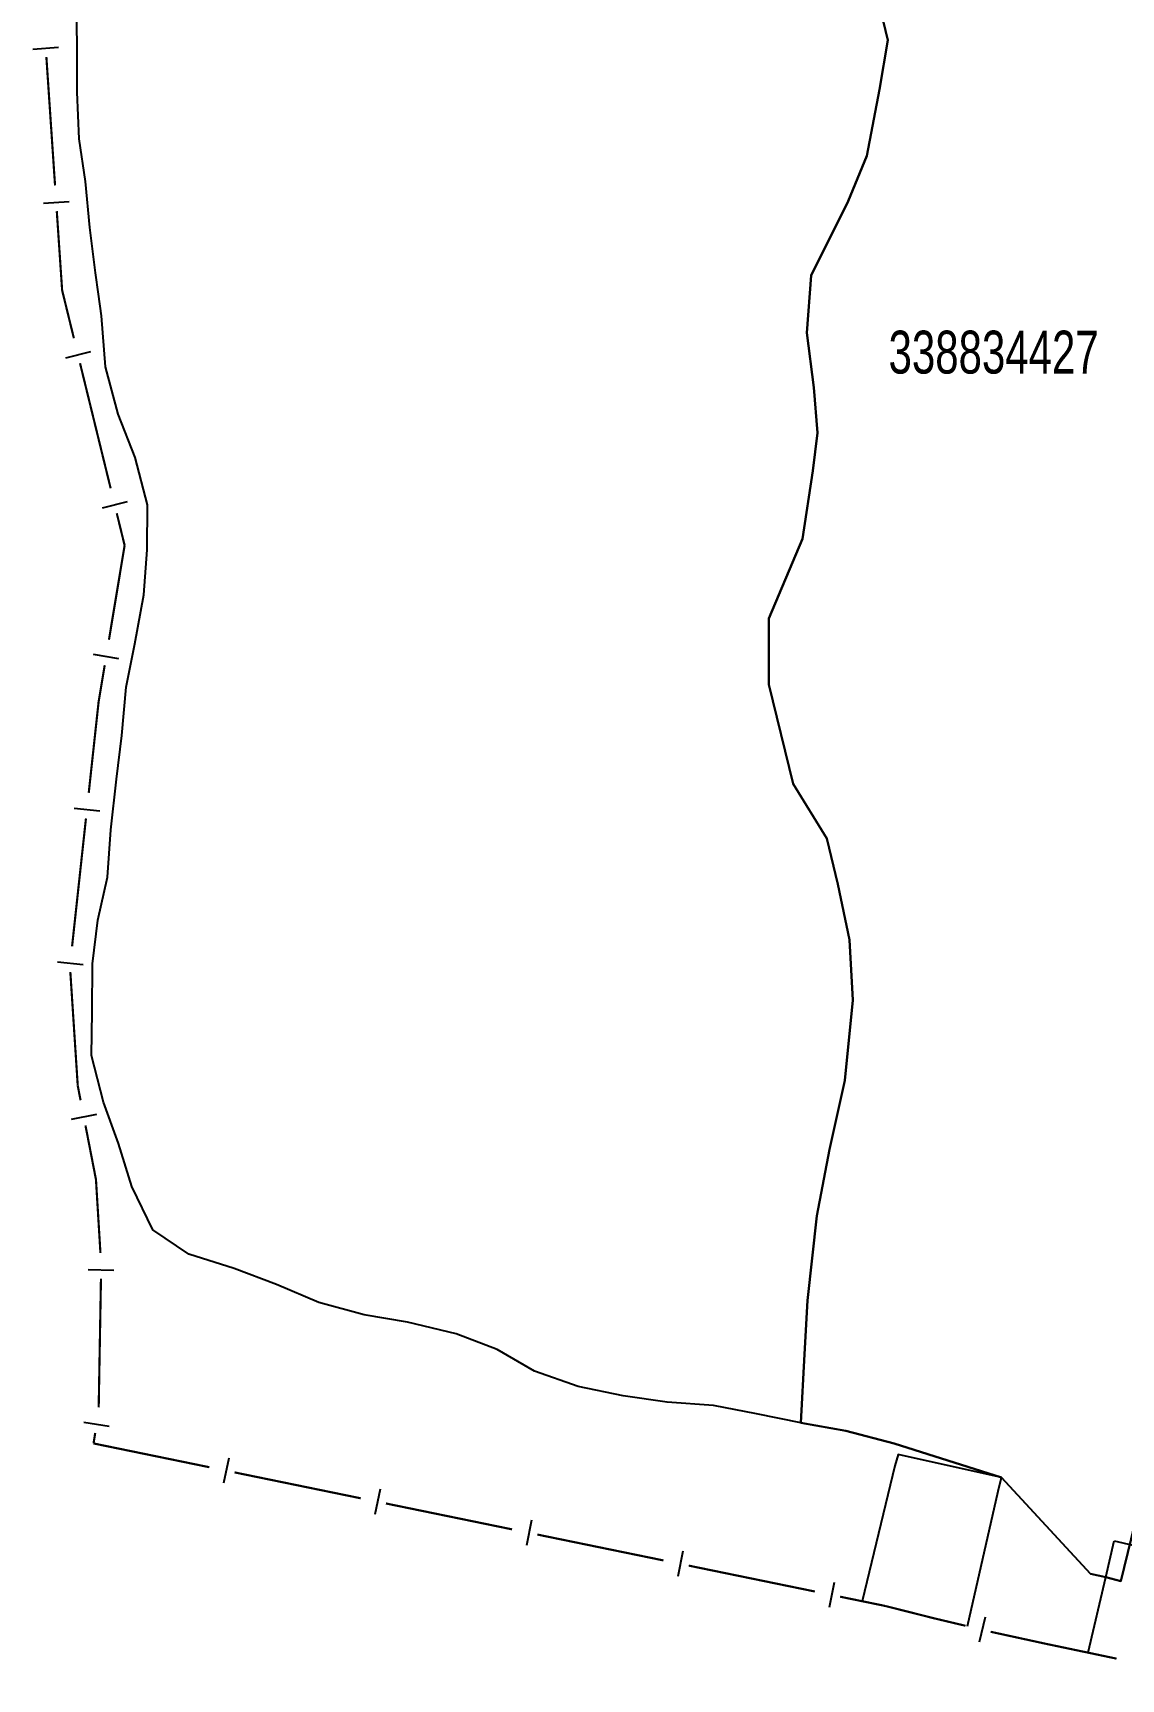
# Model space of a CAD drawing. Extents: x 200604 to 201918, y 4843538 to 4845237.
# Drawn here: x 200667.6 to 200794.3, y 4843702.2 to 4843894 of the extents above; entities that cross this region are included whole.
import ezdxf

# ---------------------------------------------------------------- set-up
doc = ezdxf.new("R2010")
doc.units = 0
doc.header["$LTSCALE"] = 1.5
doc.header["$MEASUREMENT"] = 0
for name, color, linetype in [('CD_MALHA_LOTES', 7, 'CONTINUOUS'), ('CD_TXT_QUADRA', 250, 'CONTINUOUS'), ('HD-CURSO-PERENE', 170, 'CONTINUOUS'), ('HD-EEAE', 30, 'CONTINUOUS'), ('LM-LIM-SETORES-BAIRROS', 250, 'CONTINUOUS'), ('RU-QUADRA', 210, 'CONTINUOUS'), ('SV-PONTE-BUEIRO', 251, 'CONTINUOUS')]:
    doc.layers.add(name, color=color, linetype=linetype)
doc.styles.add('ARIAL', font='ARIAL.SHX')

msp = doc.modelspace()

# ---------------------------------------------------------------- linework, layer by layer
at = {"layer": 'CD_MALHA_LOTES', "linetype": 'Continuous', "flags": 128}
for points in [[(200829.57, 4843959.88), (200829.1, 4843955.28), (200823.92, 4843909.9), (200818.73, 4843862.1), (200817.69, 4843852.45), (200812.75, 4843806.32), (200808.72, 4843772.54), (200806.94, 4843760.79), (200798.7, 4843732.1), (200795.46, 4843718.53), (200794.27, 4843713.61)], [(200794.27, 4843713.61), (200792.51, 4843714.04), (200790.71, 4843714.44), (200780.36, 4843725.69), (200767.88, 4843729.63), (200762.23, 4843731.11), (200757, 4843732.04), (200757.41, 4843740.03), (200757.78, 4843746.31), (200758.86, 4843756.18), (200760.35, 4843763.89), (200762.11, 4843771.94), (200763.06, 4843781.28), (200762.65, 4843788.31), (200761.3, 4843794.81), (200760.01, 4843800.15), (200756.09, 4843806.51), (200753.25, 4843818.08), (200753.25, 4843825.79), (200757.17, 4843835.05), (200758.39, 4843842.97), (200758.93, 4843847.43), (200758.52, 4843852.71), (200757.71, 4843859.07), (200758.18, 4843865.76), (200762.51, 4843874.42), (200764.68, 4843879.7), (200766.17, 4843887.41), (200767.11, 4843893.16), (200766.3, 4843896.54)]]:
    msp.add_lwpolyline(points, dxfattribs=at)
at = {"layer": 'HD-CURSO-PERENE', "linetype": 'Continuous'}
msp.add_polyline3d([(200767.88, 4843729.63, 0.16), (200762.23, 4843731.11, 0.16), (200757, 4843732.04, 0.16), (200751.83, 4843733.08, 0.16), (200746.82, 4843734.05, 0.16), (200741.41, 4843734.46, 0.16), (200736.3, 4843735.17, 0.16), (200731.05, 4843736.28, 0.16), (200725.99, 4843738.05, 0.15), (200721.63, 4843740.57, 0.15), (200716.84, 4843742.43, 0.15), (200711.19, 4843743.79, 0.15), (200706.15, 4843744.61, 0.15), (200700.86, 4843746.06, 0.15), (200695.92, 4843748.16, 0.15), (200691.01, 4843750.01, 0.15), (200685.7, 4843751.7, 0.15), (200681.51, 4843754.53, 0.15), (200679.09, 4843759.58, 0.15), (200677.53, 4843764.6, 0.15), (200675.79, 4843769.43, 0.15), (200674.37, 4843774.86, 0.15), (200674.45, 4843779.93, 0.15), (200674.48, 4843785.52, 0.15), (200675.12, 4843790.63, 0.15), (200676.23, 4843795.65, 0.15), (200676.64, 4843801.14, 0.15), (200677.29, 4843807.04, 0.15), (200677.91, 4843812.15, 0.15), (200678.42, 4843817.78, 0.15), (200679.41, 4843822.81, 0.15), (200680.49, 4843828.52, 0.15), (200680.86, 4843833.76, 0.15), (200680.89, 4843839.03, 0.15), (200679.48, 4843844.54, 0.15), (200677.47, 4843849.6, 0.15), (200676.01, 4843855.1, 0.15), (200675.55, 4843861.04, 0.15), (200675.19, 4843863.58, 0.15), (200674.83, 4843866.05, 0.15), (200674.17, 4843871.35, 0.15), (200673.7, 4843876.72, 0.15), (200672.93, 4843881.67, 0.15), (200672.71, 4843887.11, 0.15), (200672.7, 4843892.84, 0.15), (200672.6, 4843898.05, 0.15)], dxfattribs=at)
at = {"layer": 'HD-EEAE', "linetype": 'Continuous'}
msp.add_polyline3d([(200776.387673, 4843708.340494, 10), (200779.99, 4843724.07, 10), (200780.36, 4843725.69, 10), (200768.31, 4843728.37, 9.99), (200767.95, 4843727.04, 9.99), (200764.154791, 4843711.24949, 9.98)], dxfattribs=at)
at = {"layer": 'LM-LIM-SETORES-BAIRROS'}
for points in [[(200670.553813, 4843892.303395), (200667.560632, 4843892.101233)], [(200671.766782, 4843874.344311), (200668.773601, 4843874.142149)], [(200674.262896, 4843856.845793), (200671.34893, 4843856.132488)], [(200678.542722, 4843839.361998), (200675.628756, 4843838.648693)], [(200677.562025, 4843821.076643), (200674.602711, 4843821.569049)], [(200675.333686, 4843803.307148), (200672.351171, 4843803.630576)], [(200673.393115, 4843785.412059), (200670.4106, 4843785.735488)], [(200674.960492, 4843767.959084), (200672.015477, 4843767.387341)], [(200677.000013, 4843749.801163), (200674.000481, 4843749.854127)], [(200676.449347, 4843731.61603), (200673.485802, 4843732.082294)], [(200690.363098, 4843727.937672), (200689.759497, 4843724.999022)], [(200707.995, 4843724.316067), (200707.3914, 4843721.377416)], [(200725.626903, 4843720.694461), (200725.023302, 4843717.755811)], [(200743.258805, 4843717.072856), (200742.655204, 4843714.134205)], [(200760.890707, 4843713.45125), (200760.287106, 4843710.5126)], [(200778.469999, 4843709.387247), (200777.776115, 4843706.468596)]]:
    msp.add_lwpolyline(points, dxfattribs=at)
at = {"layer": 'LM-LIM-SETORES-BAIRROS', "const_width": 0.25}
for points in [[(200670.135417, 4843876.238684), (200669.12461, 4843891.204587)], [(200670.96, 4843864.03), (200670.337579, 4843873.245503)], [(200671.141536, 4843863.288394), (200670.96, 4843864.03)], [(200672.330377, 4843858.431784), (200671.141536, 4843863.288394)], [(200676.610203, 4843840.947989), (200673.043681, 4843855.517819)], [(200678.24, 4843834.29), (200677.323507, 4843838.034024)], [(200678.216129, 4843834.146537), (200678.24, 4843834.29)], [(200676.410639, 4843823.295721), (200678.216129, 4843834.146537)], [(200675.21, 4843816.08), (200675.918233, 4843820.336408)], [(200674.058048, 4843805.457205), (200675.136143, 4843815.398921)], [(200675.136143, 4843815.398921), (200675.21, 4843816.08)], [(200672.117476, 4843787.562117), (200673.734619, 4843802.47469)], [(200672.78, 4843771.32), (200671.915827, 4843784.576988)], [(200672.916242, 4843770.618227), (200672.78, 4843771.32)], [(200673.106823, 4843769.636555), (200672.916242, 4843770.618227)], [(200674.9, 4843760.4), (200673.678565, 4843766.691541)], [(200674.935912, 4843759.810101), (200674.9, 4843760.4)], [(200675.422038, 4843751.824884), (200674.935912, 4843759.810101)], [(200675.217772, 4843733.830139), (200675.482592, 4843748.827801)], [(200674.62, 4843729.64), (200674.812153, 4843730.861314)], [(200675.368046, 4843729.486351), (200674.62, 4843729.64)], [(200688.102198, 4843726.870747), (200675.368046, 4843729.486351)], [(200705.7341, 4843723.249142), (200691.040848, 4843726.267146)], [(200723.366002, 4843719.627537), (200708.67275, 4843722.645541)], [(200740.997904, 4843716.005931), (200726.304652, 4843719.023936)], [(200758.629806, 4843712.384326), (200743.936554, 4843715.40233)], [(200766.83, 4843710.7), (200761.568457, 4843711.780725)], [(200767.4394, 4843710.545776), (200766.83, 4843710.7)], [(200772.52, 4843709.26), (200767.4394, 4843710.545776)], [(200773.258638, 4843709.084395), (200772.52, 4843709.26)], [(200776.17729, 4843708.390511), (200773.258638, 4843709.084395)], [(200779.25, 4843707.66), (200779.095941, 4843707.696626)], [(200780.072342, 4843707.480772), (200779.25, 4843707.66)], [(200785.49, 4843706.3), (200780.072342, 4843707.480772)], [(200785.935439, 4843706.206426), (200785.49, 4843706.3)], [(200793.764553, 4843704.561749), (200785.935439, 4843706.206426)]]:
    msp.add_lwpolyline(points, dxfattribs=at)
at = {"layer": 'RU-QUADRA', "linetype": 'Continuous'}
msp.add_lwpolyline([(200757.41, 4843740.03), (200757, 4843732.04), (200762.23, 4843731.11), (200767.88, 4843729.63), (200780.36, 4843725.69), (200790.71, 4843714.44), (200792.51, 4843714.04), (200794.27, 4843713.61), (200795.46, 4843718.53), (200798.7, 4843732.1), (200806.94, 4843760.79), (200808.72, 4843772.54), (200812.75, 4843806.32), (200817.69, 4843852.45), (200818.73, 4843862.1), (200823.92, 4843909.9), (200829.1, 4843955.28), (200829.57, 4843959.88)], dxfattribs=at)
at = {"layer": 'RU-QUADRA', "linetype": 'Continuous', "flags": 128}
msp.add_lwpolyline([(200766.3, 4843896.54), (200767.11, 4843893.16), (200766.17, 4843887.41), (200764.68, 4843879.7), (200762.51, 4843874.42), (200758.18, 4843865.76), (200757.71, 4843859.07), (200758.52, 4843852.71), (200758.93, 4843847.43), (200758.39, 4843842.97), (200757.17, 4843835.05), (200753.25, 4843825.79), (200753.25, 4843818.08), (200756.09, 4843806.51), (200760.01, 4843800.15), (200761.3, 4843794.81), (200762.65, 4843788.31), (200763.06, 4843781.28), (200762.11, 4843771.94), (200760.35, 4843763.89), (200758.86, 4843756.18), (200757.78, 4843746.31), (200757.41, 4843740.03)], dxfattribs=at)
at = {"layer": 'SV-PONTE-BUEIRO', "linetype": 'Continuous'}
for points in [[(200790.446341, 4843705.258812, 5.19), (200792.51, 4843714.04, 5.19), (200793.5, 4843718.28, 5.43)], [(200793.5, 4843718.28, 4.81), (200808.05, 4843714.9, 4.91), (200807.67, 4843713.24, 4.98), (200805.099465, 4843702.180602, 4.98)]]:
    msp.add_polyline3d(points, dxfattribs=at)

# ---------------------------------------------------------------- texts
at = {"layer": 'CD_TXT_QUADRA', "style": 'ARIAL', "width": 0.7}
msp.add_text('338834427', height=5, dxfattribs=at).set_placement((200767.21, 4843854.32))

doc.saveas('drawing.dxf')
